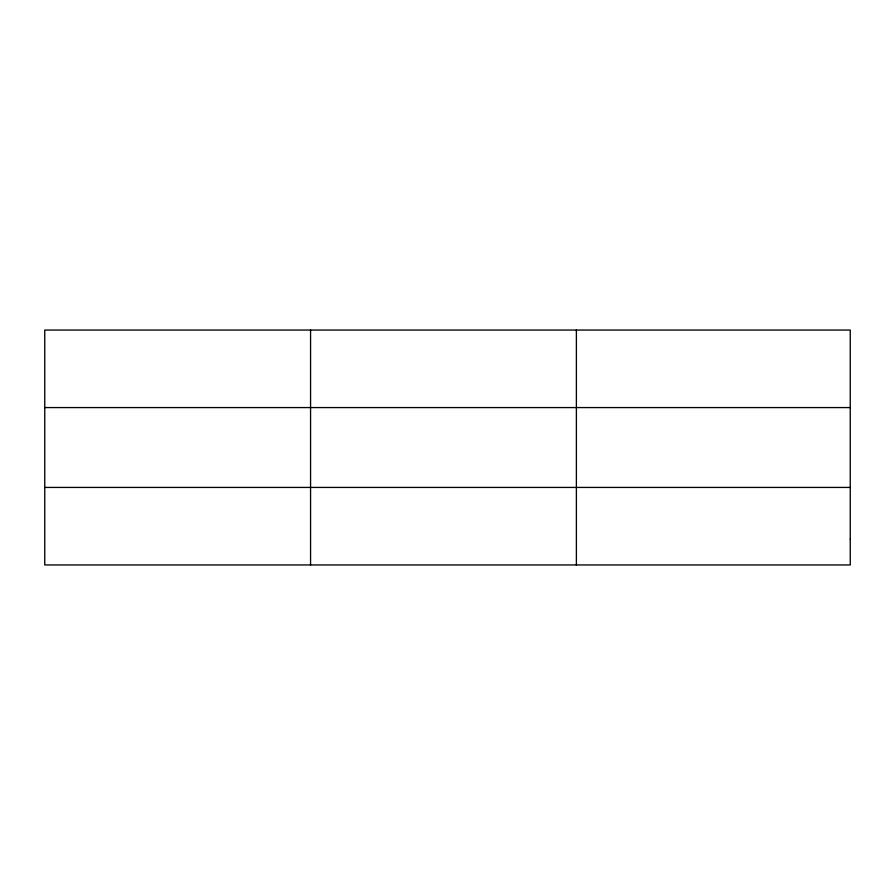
<?xml version="1.0" encoding="UTF-8"?>
<svg xmlns="http://www.w3.org/2000/svg" width="895" height="895" viewBox="0 0 895 895"><rect width="100%" height="100%" fill="white"/><g stroke="black" fill="none" stroke-linecap="round" stroke-linejoin="round"><path stroke-width="1.34" d="M310.565 330.054L310.565 564.946M576.38 330.054L576.38 564.946M44.75 407.572L850.25 407.572M44.75 487.428L850.25 487.428M850.25 539.103L850.25 564.946L44.75 564.946L44.75 330.054L850.25 330.054L850.25 539.103"/></g></svg>
